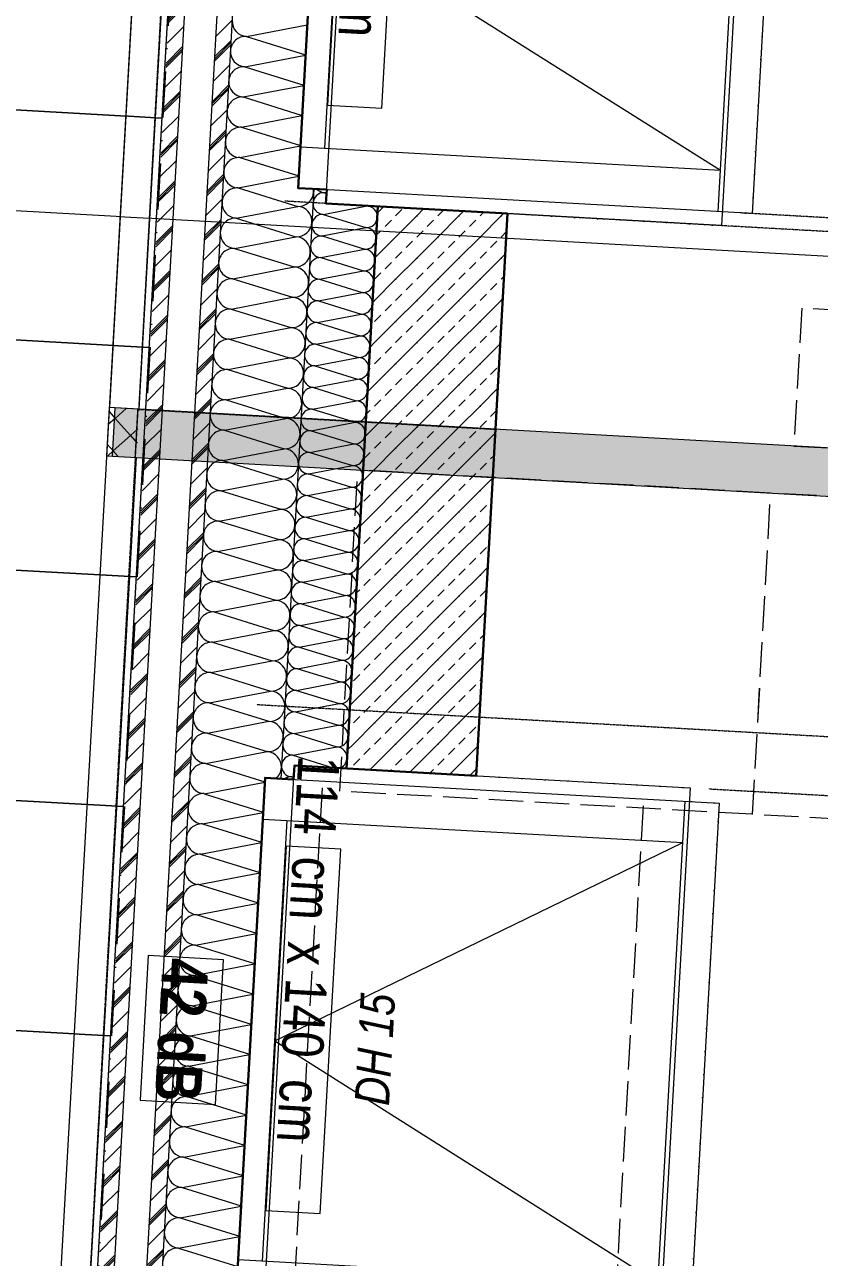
# Model space of a CAD drawing. Header units: metres. Extents: x -19025 to 34897, y -14024 to 26069.
# Drawn here: x -10620 to -8890, y 18165 to 20846 of the extents above; entities that cross this region are included whole.
import ezdxf
from ezdxf.enums import TextEntityAlignment as Align

# ---------------------------------------------------------------- set-up
doc = ezdxf.new("R2010")
doc.units = ezdxf.units.M
doc.header["$MEASUREMENT"] = 0
doc.set_wipeout_variables(frame=1)
for name, pattern in [('Punktlinie weit', [0.05, 0, -0.05]), ('Strichlinie eng', [0.1, 0.075, -0.025]), ('Strichlinie mittel', [0.15, 0.1, -0.05]), ('Wipeout_Contour', [1, 0, -1]), ('zz_Gebäudefluchtlinie', [0.2, 0.1, -0.05, 0, -0.05])]:
    doc.linetypes.add(name, pattern=pattern)
for name, color, linetype in [('11__100 Achsraster', 7, 'Continuous'), ('130 Wand Innen', 7, 'Continuous'), ('220 Bodenaufbau', 7, 'Continuous'), ('310 Dachkonstruktion massiv', 7, 'Continuous'), ('510 Moeblierung', 7, 'Continuous'), ('530 Küche', 7, 'Continuous'), ('930 Beschriftung Allgemein', 7, 'Continuous'), ('936 Beschriftung PP', 7, 'Continuous'), ('936 Beschriftung PP Schallschutz', 7, 'Continuous'), ('938 Beschriftung Statik', 7, 'Continuous')]:
    doc.layers.add(name, color=color, linetype=linetype)
doc.styles.add('ERSTELLTER_STIL_1', font='ARIALN.TTF')
doc.styles.add('ERSTELLTER_STIL_2', font='ARIALNB.TTF')
doc.styles.add('ERSTELLTER_STIL_4', font='arialbd.ttf')
doc.styles.add('ERSTELLTER_STIL_6', font='ARIALNI.TTF')
doc.linetypes.add('Grenze Bezirk', pattern='A,0,[2,22HAUS116_412 STG1 _ 2.DG_IndexB_2026-08-161.Shx,S=0.001587,R=0,X=0,Y=0],-0.25,0', length=0.25)
pattern_1 = [(221.79148, (0, 0), (-0.03332108, 0.03727875), [0.05, 0]), (311.79148, (0, 0), (0.03727875, 0.03332108), [0.05, 0])]
pattern_2 = [(225, (-0.0023, 0.0023), (-0.04596194, 0.04596194), []), (225, (0, 0), (-0.04596194, 0.04596194), []), (225, (0.0023, -0.0023), (-0.04596194, 0.04596194), []), (225, (-0.068943, -0.02298), (-0.02298097, 0.02298097), [])]

# ---------------------------------------------------------------- blocks, each defined once
blk = doc.blocks.new('Decke_1_1', base_point=(-12.5417, 13.2338))
at = {"layer": '220 Bodenaufbau', "color": 7, "linetype": 'Continuous', "lineweight": 13, "flags": 128}
blk.add_lwpolyline([(-2.3698, 16.6251), (-2.1874, 19.881), (-1.9359, 19.8669), (-1.6772, 24.4846), (-1.1455, 24.4548), (-0.9662, 27.6549), (-2.8954, 27.632), (-11.9163, 28.0447), (-12.2686, 21.76), (-12.482, 21.772), (-12.74, 17.1693)], dxfattribs=at)
blk = doc.blocks.new('Doppelbett 06 27[19]_1', base_point=(-9.2743, 24.1528))
at = {"layer": '510 Moeblierung', "color": 253, "linetype": 'Strichlinie eng', "lineweight": 9, "true_color": 0x9f9f9f}
for p, q in [((-10.0803, 26.3013), (-10.1978, 24.2046)), ((-8.2332, 26.1977), (-10.0803, 26.3013)), ((-10.052, 26.2696), (-10.1332, 24.8219)), ((-9.1584, 26.2195), (-10.052, 26.2696)), ((-8.2648, 26.1695), (-9.1584, 26.2195)), ((-8.3507, 24.101), (-8.2332, 26.1977)), ((-8.346, 24.7217), (-8.2648, 26.1695)), ((-10.1332, 24.8219), (-9.9635, 24.6321)), ((-10.1332, 24.8219), (-9.9534, 24.8118)), ((-9.9635, 24.6321), (-9.9534, 24.8118)), ((-8.5357, 24.5521), (-8.5257, 24.7318)), ((-8.346, 24.7217), (-8.5257, 24.7318)), ((-8.5357, 24.5521), (-8.346, 24.7217)), ((-9.9635, 24.6321), (-9.2496, 24.5921)), ((-9.2496, 24.5921), (-8.5357, 24.5521)), ((-10.6802, 24.5321), (-10.697, 24.2325)), ((-10.181, 24.5041), (-10.6802, 24.5321)), ((-10.1978, 24.2046), (-10.181, 24.5041)), ((-8.3339, 24.4005), (-8.3507, 24.101)), ((-7.8347, 24.3726), (-8.3339, 24.4005)), ((-7.8515, 24.073), (-7.8347, 24.3726)), ((-10.697, 24.2325), (-10.1978, 24.2046)), ((-10.1978, 24.2046), (-8.3507, 24.101)), ((-8.3507, 24.101), (-7.8515, 24.073))]:
    blk.add_line(p, q, dxfattribs=at)
at = {"layer": '510 Moeblierung', "color": 253, "linetype": 'Strichlinie eng', "lineweight": 9, "true_color": 0x9f9f9f, "flags": 128}
for points in [[(-9.9635, 24.6321), (-10.0012, 24.6743), (-10.111, 24.6805), (-10.1345, 24.2611), (-9.3308, 24.2161), (-9.3095, 24.5955)], [(-9.1897, 24.5887), (-9.211, 24.2093), (-8.4073, 24.1643), (-8.3837, 24.5836), (-8.4936, 24.5898), (-8.5357, 24.5521)]]:
    blk.add_lwpolyline(points, close=True, dxfattribs=at)
blk = doc.blocks.new('Einbau Geschirrspüler 02 27[22]_1', base_point=(-10.1879, 23.3978))
at = {"layer": '530 Küche', "color": 8, "linetype": 'Strichlinie eng', "lineweight": 5}
for p, q in [((-10.787, 23.4313), (-10.7478, 24.1302)), ((-10.1488, 24.0967), (-10.7478, 24.1302)), ((-10.1879, 23.3978), (-10.1488, 24.0967)), ((-10.1879, 23.3978), (-10.787, 23.4313))]:
    blk.add_line(p, q, dxfattribs=at)
blk = doc.blocks.new('Unterschrank Einzeltür 24[60]_1', base_point=(-11.0254, 23.4502))
at = {"layer": '530 Küche', "color": 8, "linetype": 'Strichlinie eng', "lineweight": 5}
for p, q in [((-11.7243, 23.4893), (-11.7858, 22.3911)), ((-11.0254, 23.4502), (-11.0869, 22.3519))]:
    blk.add_line(p, q, dxfattribs=at)
blk = doc.blocks.new('Einbau Geschirrspüler 02 27[72]_1', base_point=(-10.787, 23.4313))
at = {"layer": '530 Küche', "color": 8, "linetype": 'Strichlinie eng', "lineweight": 5}
for p, q in [((-11.6856, 23.4817), (-11.6464, 24.1806)), ((-10.7478, 24.1302), (-11.6464, 24.1806)), ((-10.787, 23.4313), (-10.7478, 24.1302)), ((-10.787, 23.4313), (-11.6856, 23.4817))]:
    blk.add_line(p, q, dxfattribs=at)
blk = doc.blocks.new('Wand_69_1', base_point=(-12.1751, 24.3154))
at = {"layer": '130 Wand Innen', "linetype": 'Continuous', "lineweight": 13, "true_color": 0xa7a7a7}
h = blk.add_hatch(dxfattribs=at)
h.set_pattern_fill('GIPSKARTONWAND_0001', color=253, style=0, pattern_type=2)
h.set_pattern_definition(pattern_1)
h.paths.add_polyline_path([(-12.1285, 24.2076), (-12.1226, 24.3125), (-12.1875, 24.3161), (-12.1934, 24.2113)])
h = blk.add_hatch(dxfattribs=at)
h.set_pattern_fill('GIPSKARTONWAND_0001', color=253, style=0, pattern_type=2)
h.set_pattern_definition(pattern_1)
h.paths.add_polyline_path([(-7.8515, 24.073), (-12.1751, 24.3154), (-12.1809, 24.2106), (-7.8574, 23.9682)])
at = {"layer": '130 Wand Innen', "color": 7, "linetype": 'Continuous', "lineweight": 13}
for p, q in [((-12.1875, 24.3161), (-12.1934, 24.2113)), ((-12.1226, 24.3125), (-12.1875, 24.3161)), ((-12.1934, 24.2113), (-12.1285, 24.2076))]:
    blk.add_line(p, q, dxfattribs=at)
at = {"layer": '130 Wand Innen', "color": 7, "linetype": 'Continuous', "lineweight": 13, "flags": 128}
for points in [[(-12.1751, 24.3154), (-12.1809, 24.2106)], [(-7.8515, 24.073), (-12.1751, 24.3154)], [(-12.1809, 24.2106), (-7.7525, 23.9623)]]:
    blk.add_lwpolyline(points, dxfattribs=at)
blk = doc.blocks.new('Wand_81_1', base_point=(-12.2772, 21.5603))
at = {"color": 254, "linetype": 'Wipeout_Contour', "lineweight": 0, "ltscale": 115.545349}
blk.add_wipeout([(-12.1226, 24.3125), (-11.9069, 28.1533), (-11.9718, 28.157), (-12.1875, 24.3161)], dxfattribs=at).dxf.layer = '130 Wand Innen'
at = {"color": 254, "linetype": 'Wipeout_Contour', "lineweight": 0, "ltscale": 103.857072}
blk.add_wipeout([(-12.1934, 24.2113), (-12.3421, 21.5639), (-12.2772, 21.5603), (-12.1285, 24.2076)], dxfattribs=at).dxf.layer = '130 Wand Innen'
at = {"layer": '130 Wand Innen', "color": 7, "linetype": 'Continuous', "lineweight": 13}
for p, q in [((-12.1226, 24.3125), (-12.1875, 24.3161)), ((-12.1934, 24.2113), (-12.1285, 24.2076))]:
    blk.add_line(p, q, dxfattribs=at)
at = {"layer": '130 Wand Innen', "color": 7, "linetype": 'Continuous', "lineweight": 13, "flags": 128}
for points in [[(-11.9718, 28.157), (-12.3421, 21.5639)], [(-12.1226, 24.3125), (-11.9069, 28.1533)], [(-12.2772, 21.5603), (-12.1285, 24.2076)]]:
    blk.add_lwpolyline(points, dxfattribs=at)
blk = doc.blocks.new('*X901')
at = {"layer": '310 Dachkonstruktion massiv', "color": 8, "linetype": 'Continuous', "lineweight": 5}
for p, q in [((-12.5245, 24.9716), (-12.0734, 24.946)), ((-12.0734, 24.946), (-12.5245, 24.9716)), ((-12.5528, 24.4724), (-12.1014, 24.4468)), ((-12.1014, 24.4468), (-12.5528, 24.4724)), ((-12.5811, 23.9732), (-12.1294, 23.9476)), ((-12.1294, 23.9476), (-12.5811, 23.9732)), ((-12.6094, 23.474), (-12.1574, 23.4484)), ((-12.1574, 23.4484), (-12.6094, 23.474)), ((-12.6377, 22.9748), (-12.1854, 22.9492)), ((-12.1854, 22.9492), (-12.6377, 22.9748))]:
    blk.add_line(p, q, dxfattribs=at)
blk = doc.blocks.new('*X902')
at = {"layer": '310 Dachkonstruktion massiv', "color": 7, "linetype": 'Continuous', "lineweight": 13}
for p, q in [((-11.8888, 25.1235), (-11.7565, 25.1488)), ((-11.8888, 25.1235), (-11.7602, 25.0836)), ((-11.8925, 25.0577), (-11.7602, 25.083)), ((-11.8925, 25.0577), (-11.7639, 25.0177)), ((-11.8962, 24.9918), (-11.7639, 25.0171)), ((-11.8962, 24.9918), (-11.7676, 24.9518)), ((-11.8998, 24.9259), (-11.7676, 24.9512)), ((-11.8998, 24.9259), (-11.7713, 24.886)), ((-11.9035, 24.86), (-11.7713, 24.8853)), ((-11.9035, 24.86), (-11.7749, 24.8201)), ((-11.9072, 24.7941), (-11.775, 24.8194)), ((-11.9072, 24.7941), (-11.7773, 24.7537)), ((-11.9109, 24.7282), (-11.7773, 24.7537)), ((-11.9109, 24.7282), (-11.781, 24.6879)), ((-11.9146, 24.6623), (-11.781, 24.6879)), ((-11.9146, 24.6623), (-11.7847, 24.622)), ((-11.9183, 24.5964), (-11.7847, 24.622)), ((-11.9183, 24.5964), (-11.7884, 24.5561)), ((-11.922, 24.5305), (-11.7884, 24.5561)), ((-11.922, 24.5305), (-11.7921, 24.4902)), ((-11.9257, 24.4646), (-11.7921, 24.4902)), ((-11.9257, 24.4646), (-11.7958, 24.4243)), ((-11.9294, 24.3987), (-11.7958, 24.4243)), ((-11.9294, 24.3987), (-11.7995, 24.3584)), ((-11.9331, 24.3328), (-11.7995, 24.3584)), ((-11.9331, 24.3328), (-11.8032, 24.2925)), ((-11.9368, 24.2669), (-11.8032, 24.2925)), ((-11.9368, 24.2669), (-11.8068, 24.2266)), ((-11.9405, 24.201), (-11.8068, 24.2266)), ((-11.9405, 24.201), (-11.8105, 24.1607)), ((-11.9442, 24.1352), (-11.8105, 24.1607)), ((-11.9442, 24.1352), (-11.8142, 24.0948)), ((-11.9479, 24.0693), (-11.8142, 24.0948)), ((-11.9479, 24.0693), (-11.8179, 24.0289)), ((-11.9516, 24.0034), (-11.8179, 24.0289)), ((-11.9516, 24.0034), (-11.8216, 23.963)), ((-11.9553, 23.9375), (-11.8216, 23.963)), ((-11.9553, 23.9375), (-11.8253, 23.8971)), ((-11.959, 23.8716), (-11.8253, 23.8971)), ((-11.959, 23.8716), (-11.829, 23.8312)), ((-11.9626, 23.8057), (-11.829, 23.8312)), ((-11.9626, 23.8057), (-11.8327, 23.7654)), ((-11.9663, 23.7398), (-11.8327, 23.7654)), ((-11.9663, 23.7398), (-11.8364, 23.6995)), ((-11.97, 23.6739), (-11.8364, 23.6995)), ((-11.97, 23.6739), (-11.8401, 23.6336)), ((-11.9737, 23.608), (-11.8401, 23.6336)), ((-11.9737, 23.608), (-11.8438, 23.5677)), ((-11.9774, 23.5421), (-11.8438, 23.5677)), ((-11.9774, 23.5421), (-11.8488, 23.5022)), ((-11.9811, 23.4762), (-11.8489, 23.5015)), ((-11.9811, 23.4762), (-11.8525, 23.4363)), ((-11.9848, 23.4103), (-11.8526, 23.4356)), ((-11.9848, 23.4103), (-11.8562, 23.3704)), ((-11.9885, 23.3444), (-11.8562, 23.3697)), ((-11.9885, 23.3444), (-11.8599, 23.3045)), ((-11.9922, 23.2785), (-11.8599, 23.3038)), ((-11.9922, 23.2785), (-11.8636, 23.2386)), ((-11.9959, 23.2126), (-11.8636, 23.2379)), ((-11.9959, 23.2126), (-11.8673, 23.1727)), ((-11.9996, 23.1468), (-11.8673, 23.172)), ((-11.9996, 23.1468), (-11.871, 23.1068)), ((-12.0033, 23.0809), (-11.871, 23.1062)), ((-12.0033, 23.0809), (-11.8747, 23.0409)), ((-12.007, 23.015), (-11.8747, 23.0403)), ((-12.007, 23.015), (-11.8784, 22.9751)), ((-12.0107, 22.9491), (-11.8784, 22.9744)), ((-12.0107, 22.9491), (-11.8821, 22.9092)), ((-12.0144, 22.8832), (-11.8821, 22.9085)), ((-12.0144, 22.8832), (-11.8858, 22.8433)), ((-12.0181, 22.8173), (-11.8858, 22.8426)), ((-12.0181, 22.8173), (-11.8895, 22.7774)), ((-12.0217, 22.7514), (-11.8895, 22.7767)), ((-12.0217, 22.7514), (-11.8931, 22.7115)), ((-12.0254, 22.6855), (-11.8932, 22.7108)), ((-12.0254, 22.6855), (-11.8968, 22.6456)), ((-12.0291, 22.6196), (-11.8969, 22.6449)), ((-12.0291, 22.6196), (-11.9005, 22.5797)), ((-12.0328, 22.5537), (-11.9006, 22.579)), ((-12.0328, 22.5537), (-11.9042, 22.5138)), ((-12.0365, 22.4878), (-11.9043, 22.5131)), ((-12.0365, 22.4878), (-11.9079, 22.4479))]:
    blk.add_line(p, q, dxfattribs=at)
for centre, start, end in [((-11.8869, 25.1565), 176.7915, 266.7915), ((-11.8906, 25.0906), 86.7915, 176.7915), ((-11.8906, 25.0906), 176.7915, 266.7915), ((-11.8943, 25.0247), 86.7915, 176.7915), ((-11.8943, 25.0247), 176.7915, 266.7915), ((-11.898, 24.9588), 86.7915, 176.7915), ((-11.898, 24.9588), 176.7915, 266.7915), ((-11.9017, 24.8929), 86.7915, 176.7915), ((-11.9017, 24.8929), 176.7915, 266.7915), ((-11.9054, 24.827), 86.7915, 176.7915), ((-11.9054, 24.827), 176.7915, 266.7915), ((-11.9091, 24.7611), 86.7915, 176.7915), ((-11.7755, 24.7867), 266.7915, 356.7915), ((-11.7755, 24.7867), 356.7915, 8.839), ((-11.9091, 24.7611), 176.7915, 266.7915), ((-11.7791, 24.7208), 356.7915, 86.7915), ((-11.9128, 24.6952), 86.7915, 176.7915), ((-11.7791, 24.7208), 266.7915, 356.7915), ((-11.9128, 24.6952), 176.7915, 266.7915), ((-11.7828, 24.6549), 356.7915, 86.7915), ((-11.9165, 24.6294), 86.7915, 176.7915), ((-11.7828, 24.6549), 266.7915, 356.7915), ((-11.9165, 24.6294), 176.7915, 266.7915), ((-11.7865, 24.589), 356.7915, 86.7915), ((-11.9202, 24.5635), 86.7915, 176.7915), ((-11.9202, 24.5635), 176.7915, 266.7915), ((-11.7865, 24.589), 266.7915, 356.7915), ((-11.7902, 24.5231), 356.7915, 86.7915), ((-11.9239, 24.4976), 86.7915, 176.7915), ((-11.7902, 24.5231), 266.7915, 356.7915), ((-11.9239, 24.4976), 176.7915, 266.7915), ((-11.7939, 24.4572), 356.7915, 86.7915), ((-11.9276, 24.4317), 86.7915, 176.7915), ((-11.9276, 24.4317), 176.7915, 266.7915), ((-11.7939, 24.4572), 266.7915, 356.7915), ((-11.7976, 24.3913), 356.7915, 86.7915), ((-11.9312, 24.3658), 86.7915, 176.7915), ((-11.7976, 24.3913), 266.7915, 356.7915), ((-11.9312, 24.3658), 176.7915, 266.7915), ((-11.8013, 24.3254), 356.7915, 86.7915), ((-11.9349, 24.2999), 86.7915, 176.7915), ((-11.8013, 24.3254), 266.7915, 356.7915), ((-11.9349, 24.2999), 176.7915, 266.7915), ((-11.805, 24.2596), 356.7915, 86.7915), ((-11.9386, 24.234), 86.7915, 176.7915), ((-11.805, 24.2596), 266.7915, 356.7915), ((-11.9386, 24.234), 176.7915, 266.7915), ((-11.8087, 24.1937), 356.7915, 86.7915), ((-11.9423, 24.1681), 86.7915, 176.7915), ((-11.8087, 24.1937), 266.7915, 356.7915), ((-11.9423, 24.1681), 176.7915, 266.7915), ((-11.946, 24.1022), 86.7915, 176.7915), ((-11.8124, 24.1278), 356.7915, 86.7915), ((-11.8124, 24.1278), 266.7915, 356.7915), ((-11.946, 24.1022), 176.7915, 266.7915), ((-11.8161, 24.0619), 356.7915, 86.7915), ((-11.9497, 24.0363), 86.7915, 176.7915), ((-11.8161, 24.0619), 266.7915, 356.7915), ((-11.9497, 24.0363), 176.7915, 266.7915), ((-11.8198, 23.996), 356.7915, 86.7915), ((-11.9534, 23.9704), 86.7915, 176.7915), ((-11.8198, 23.996), 266.7915, 356.7915), ((-11.9534, 23.9704), 176.7915, 266.7915), ((-11.8235, 23.9301), 356.7915, 86.7915), ((-11.9571, 23.9045), 86.7915, 176.7915), ((-11.8235, 23.9301), 266.7915, 356.7915), ((-11.9571, 23.9045), 176.7915, 266.7915), ((-11.8272, 23.8642), 356.7915, 86.7915), ((-11.9608, 23.8386), 86.7915, 176.7915), ((-11.9608, 23.8386), 176.7915, 266.7915), ((-11.8272, 23.8642), 266.7915, 356.7915), ((-11.8309, 23.7983), 356.7915, 86.7915), ((-11.9645, 23.7727), 86.7915, 176.7915), ((-11.8309, 23.7983), 266.7915, 356.7915), ((-11.9645, 23.7727), 176.7915, 266.7915), ((-11.8346, 23.7324), 356.7915, 86.7915), ((-11.9682, 23.7068), 86.7915, 176.7915), ((-11.9682, 23.7068), 176.7915, 266.7915), ((-11.8346, 23.7324), 266.7915, 356.7915), ((-11.8382, 23.6665), 356.7915, 86.7915), ((-11.9719, 23.641), 86.7915, 176.7915), ((-11.8382, 23.6665), 266.7915, 356.7915), ((-11.9719, 23.641), 176.7915, 266.7915), ((-11.8419, 23.6006), 356.7915, 86.7915), ((-11.9756, 23.5751), 86.7915, 176.7915), ((-11.8419, 23.6006), 266.7915, 356.7915), ((-11.9756, 23.5751), 176.7915, 266.7915), ((-11.8456, 23.5347), 356.7915, 86.7915), ((-11.9793, 23.5092), 86.7915, 176.7915), ((-11.8456, 23.5347), 310.1903, 356.7915), ((-11.9793, 23.5092), 176.7915, 266.7915), ((-11.983, 23.4433), 86.7915, 176.7915), ((-11.983, 23.4433), 176.7915, 266.7915), ((-11.9867, 23.3774), 86.7915, 176.7915), ((-11.9867, 23.3774), 176.7915, 266.7915), ((-11.9903, 23.3115), 86.7915, 176.7915), ((-11.9903, 23.3115), 176.7915, 266.7915), ((-11.994, 23.2456), 86.7915, 176.7915), ((-11.994, 23.2456), 176.7915, 266.7915), ((-11.9977, 23.1797), 86.7915, 176.7915), ((-11.9977, 23.1797), 176.7915, 266.7915), ((-12.0014, 23.1138), 86.7915, 176.7915), ((-12.0014, 23.1138), 176.7915, 266.7915), ((-12.0051, 23.0479), 86.7915, 176.7915), ((-12.0051, 23.0479), 176.7915, 266.7915), ((-12.0088, 22.982), 86.7915, 176.7915), ((-12.0088, 22.982), 176.7915, 266.7915), ((-12.0125, 22.9161), 86.7915, 176.7915), ((-12.0125, 22.9161), 176.7915, 266.7915), ((-12.0162, 22.8502), 86.7915, 176.7915), ((-12.0162, 22.8502), 176.7915, 266.7915), ((-12.0199, 22.7843), 86.7915, 176.7915), ((-12.0199, 22.7843), 176.7915, 266.7915), ((-12.0236, 22.7184), 86.7915, 176.7915), ((-12.0236, 22.7184), 176.7915, 266.7915), ((-12.0273, 22.6526), 86.7915, 176.7915), ((-12.0273, 22.6526), 176.7915, 266.7915), ((-12.031, 22.5867), 86.7915, 176.7915), ((-12.031, 22.5867), 176.7915, 266.7915), ((-12.0347, 22.5208), 86.7915, 176.7915), ((-12.0347, 22.5208), 176.7915, 266.7915), ((-12.0384, 22.4549), 86.7915, 176.7915)]:
    blk.add_arc(centre, 0.033, start, end, dxfattribs=at)
blk = doc.blocks.new('*X904')
at = {"layer": '310 Dachkonstruktion massiv', "color": 7, "linetype": 'Continuous', "lineweight": 13}
for p, q in [((-11.719, 24.7835), (-11.7146, 24.7844)), ((-11.719, 24.7835), (-11.7147, 24.7822)), ((-11.7216, 24.7365), (-11.6262, 24.7547)), ((-11.628, 24.7553), (-11.6262, 24.7547)), ((-11.7216, 24.7365), (-11.6288, 24.7077)), ((-11.7242, 24.6894), (-11.6288, 24.7077)), ((-11.7242, 24.6894), (-11.6314, 24.6606)), ((-11.7269, 24.6423), (-11.6314, 24.6606)), ((-11.7269, 24.6423), (-11.6341, 24.6135)), ((-11.7295, 24.5953), (-11.6341, 24.6135)), ((-11.7295, 24.5953), (-11.6367, 24.5665)), ((-11.7322, 24.5482), (-11.6367, 24.5665)), ((-11.7322, 24.5482), (-11.6393, 24.5194)), ((-11.7348, 24.5011), (-11.6393, 24.5194)), ((-11.7348, 24.5011), (-11.642, 24.4723)), ((-11.7374, 24.4541), (-11.642, 24.4723)), ((-11.7374, 24.4541), (-11.6446, 24.4253)), ((-11.7401, 24.407), (-11.6446, 24.4253)), ((-11.7401, 24.407), (-11.6473, 24.3782)), ((-11.7427, 24.3599), (-11.6473, 24.3782)), ((-11.7427, 24.3599), (-11.6499, 24.3311)), ((-11.7454, 24.3129), (-11.6499, 24.3311)), ((-11.7454, 24.3129), (-11.6525, 24.2841)), ((-11.748, 24.2658), (-11.6525, 24.2841)), ((-11.748, 24.2658), (-11.6552, 24.237)), ((-11.7506, 24.2187), (-11.6552, 24.237)), ((-11.7506, 24.2187), (-11.6578, 24.1899)), ((-11.7533, 24.1717), (-11.6578, 24.1899)), ((-11.7533, 24.1717), (-11.6605, 24.1429)), ((-11.7559, 24.1246), (-11.6605, 24.1429)), ((-11.7559, 24.1246), (-11.6631, 24.0958)), ((-11.7585, 24.0775), (-11.6631, 24.0958)), ((-11.7585, 24.0775), (-11.6657, 24.0487)), ((-11.7612, 24.0305), (-11.6657, 24.0487)), ((-11.7612, 24.0305), (-11.6684, 24.0017)), ((-11.7638, 23.9834), (-11.6684, 24.0017)), ((-11.7638, 23.9834), (-11.671, 23.9546)), ((-11.7665, 23.9363), (-11.671, 23.9546)), ((-11.7665, 23.9363), (-11.6736, 23.9075)), ((-11.7691, 23.8893), (-11.6736, 23.9075)), ((-11.7691, 23.8893), (-11.6763, 23.8605)), ((-11.7717, 23.8422), (-11.6763, 23.8605)), ((-11.7717, 23.8422), (-11.6789, 23.8134)), ((-11.7744, 23.7951), (-11.6789, 23.8134)), ((-11.7744, 23.7951), (-11.6816, 23.7663)), ((-11.777, 23.7481), (-11.6816, 23.7663)), ((-11.777, 23.7481), (-11.6842, 23.7193)), ((-11.7797, 23.701), (-11.6842, 23.7193)), ((-11.7797, 23.701), (-11.6868, 23.6722)), ((-11.7823, 23.6539), (-11.6868, 23.6722)), ((-11.7823, 23.6539), (-11.6895, 23.6251)), ((-11.7849, 23.6069), (-11.6895, 23.6251)), ((-11.7849, 23.6069), (-11.6921, 23.5781)), ((-11.7876, 23.5598), (-11.6921, 23.5781)), ((-11.7876, 23.5598), (-11.6999, 23.5326)), ((-11.7902, 23.5127), (-11.7858, 23.5136)), ((-11.7902, 23.5127), (-11.7859, 23.5114))]:
    blk.add_line(p, q, dxfattribs=at)
for centre, start, end in [((-11.7203, 24.76), 86.7915, 176.7915), ((-11.7177, 24.8071), 221.8467, 266.7915), ((-11.7203, 24.76), 176.7915, 266.7915), ((-11.6248, 24.7783), 266.7915, 278.0769), ((-11.6275, 24.7312), 356.7915, 86.7915), ((-11.5791, 24.7521), 175.6838, 176.7915), ((-11.7229, 24.7129), 86.7915, 176.7915), ((-11.6275, 24.7312), 266.7915, 356.7915), ((-11.7229, 24.7129), 176.7915, 266.7915), ((-11.6301, 24.6841), 356.7915, 86.7915), ((-11.7256, 24.6659), 86.7915, 176.7915), ((-11.6301, 24.6841), 266.7915, 356.7915), ((-11.7256, 24.6659), 176.7915, 266.7915), ((-11.6328, 24.6371), 356.7915, 86.7915), ((-11.7282, 24.6188), 176.7915, 266.7915), ((-11.7282, 24.6188), 86.7915, 176.7915), ((-11.6328, 24.6371), 266.7915, 356.7915), ((-11.7308, 24.5717), 86.7915, 176.7915), ((-11.6354, 24.59), 356.7915, 86.7915), ((-11.7308, 24.5717), 176.7915, 266.7915), ((-11.6354, 24.59), 266.7915, 356.7915), ((-11.638, 24.5429), 356.7915, 86.7915), ((-11.7335, 24.5247), 86.7915, 176.7915), ((-11.638, 24.5429), 266.7915, 356.7915), ((-11.7335, 24.5247), 176.7915, 266.7915), ((-11.6407, 24.4959), 356.7915, 86.7915), ((-11.7361, 24.4776), 86.7915, 176.7915), ((-11.6407, 24.4959), 266.7915, 356.7915), ((-11.7361, 24.4776), 176.7915, 266.7915), ((-11.6433, 24.4488), 356.7915, 86.7915), ((-11.7388, 24.4305), 86.7915, 176.7915), ((-11.7388, 24.4305), 176.7915, 266.7915), ((-11.6433, 24.4488), 266.7915, 356.7915), ((-11.7414, 24.3835), 86.7915, 176.7915), ((-11.6459, 24.4017), 356.7915, 86.7915), ((-11.7414, 24.3835), 176.7915, 266.7915), ((-11.6459, 24.4017), 266.7915, 356.7915), ((-11.6486, 24.3547), 356.7915, 86.7915), ((-11.744, 24.3364), 86.7915, 176.7915), ((-11.6486, 24.3547), 266.7915, 356.7915), ((-11.744, 24.3364), 176.7915, 266.7915), ((-11.6512, 24.3076), 356.7915, 86.7915), ((-11.7467, 24.2893), 86.7915, 176.7915), ((-11.6512, 24.3076), 266.7915, 356.7915), ((-11.7467, 24.2893), 176.7915, 266.7915), ((-11.6539, 24.2605), 356.7915, 86.7915), ((-11.7493, 24.2423), 176.7915, 266.7915), ((-11.7493, 24.2423), 86.7915, 176.7915), ((-11.6539, 24.2605), 266.7915, 356.7915), ((-11.752, 24.1952), 86.7915, 176.7915), ((-11.6565, 24.2135), 356.7915, 86.7915), ((-11.752, 24.1952), 176.7915, 266.7915), ((-11.6565, 24.2135), 266.7915, 356.7915), ((-11.6591, 24.1664), 356.7915, 86.7915), ((-11.7546, 24.1481), 86.7915, 176.7915), ((-11.6591, 24.1664), 266.7915, 356.7915), ((-11.7546, 24.1481), 176.7915, 266.7915), ((-11.6618, 24.1193), 356.7915, 86.7915), ((-11.7572, 24.1011), 86.7915, 176.7915), ((-11.6618, 24.1193), 266.7915, 356.7915), ((-11.7572, 24.1011), 176.7915, 266.7915), ((-11.6644, 24.0723), 356.7915, 86.7915), ((-11.7599, 24.054), 86.7915, 176.7915), ((-11.7599, 24.054), 176.7915, 266.7915), ((-11.6644, 24.0723), 266.7915, 356.7915), ((-11.7625, 24.0069), 86.7915, 176.7915), ((-11.6671, 24.0252), 356.7915, 86.7915), ((-11.7625, 24.0069), 176.7915, 266.7915), ((-11.6671, 24.0252), 266.7915, 356.7915), ((-11.6697, 23.9781), 356.7915, 86.7915), ((-11.7651, 23.9599), 86.7915, 176.7915), ((-11.6697, 23.9781), 266.7915, 356.7915), ((-11.7651, 23.9599), 176.7915, 266.7915), ((-11.6723, 23.9311), 356.7915, 86.7915), ((-11.7678, 23.9128), 86.7915, 176.7915), ((-11.6723, 23.9311), 266.7915, 356.7915), ((-11.7678, 23.9128), 176.7915, 266.7915), ((-11.675, 23.884), 356.7915, 86.7915), ((-11.7704, 23.8657), 86.7915, 176.7915), ((-11.7704, 23.8657), 176.7915, 266.7915), ((-11.675, 23.884), 266.7915, 356.7915), ((-11.7731, 23.8187), 86.7915, 176.7915), ((-11.6776, 23.8369), 356.7915, 86.7915), ((-11.7731, 23.8187), 176.7915, 266.7915), ((-11.6776, 23.8369), 266.7915, 356.7915), ((-11.6802, 23.7899), 356.7915, 86.7915), ((-11.7757, 23.7716), 86.7915, 176.7915), ((-11.6802, 23.7899), 266.7915, 356.7915), ((-11.7757, 23.7716), 176.7915, 266.7915), ((-11.6829, 23.7428), 356.7915, 86.7915), ((-11.7783, 23.7245), 86.7915, 176.7915), ((-11.6829, 23.7428), 266.7915, 356.7915), ((-11.7783, 23.7245), 176.7915, 266.7915), ((-11.6855, 23.6957), 356.7915, 86.7915), ((-11.781, 23.6775), 86.7915, 176.7915), ((-11.781, 23.6775), 176.7915, 266.7915), ((-11.6855, 23.6957), 266.7915, 356.7915), ((-11.7836, 23.6304), 86.7915, 176.7915), ((-11.6882, 23.6487), 356.7915, 86.7915), ((-11.7836, 23.6304), 176.7915, 266.7915), ((-11.6882, 23.6487), 266.7915, 356.7915), ((-11.6908, 23.6016), 356.7915, 86.7915), ((-11.7863, 23.5833), 86.7915, 176.7915), ((-11.6908, 23.6016), 266.7915, 356.7915), ((-11.7863, 23.5833), 176.7915, 266.7915), ((-11.6934, 23.5545), 356.7915, 86.7915), ((-11.7889, 23.5363), 86.7915, 176.7915), ((-11.6934, 23.5545), 285.9817, 356.7915), ((-11.7889, 23.5363), 176.7915, 266.7915), ((-11.7915, 23.4892), 86.7915, 125.2762)]:
    blk.add_arc(centre, 0.0236, start, end, dxfattribs=at)
blk = doc.blocks.new('Einfache Dachfensteröffnung_33')
at = {"layer": '310 Dachkonstruktion massiv', "linetype": 'Continuous', "lineweight": 0}
for p, q in [((1.23, 0.8627), (-1.23, 0.8627)), ((-1.23, 0.8627), (-1.23, 0)), ((1.23, 0), (1.23, 0.8627)), ((-1.23, 0), (1.23, 0))]:
    blk.add_line(p, q, dxfattribs=at)
blk = doc.blocks.new('Einfache Dachfensteröffnung_34')
at = {"layer": '310 Dachkonstruktion massiv', "linetype": 'Continuous', "lineweight": 0}
for p, q in [((0.6, 0.8627), (-0.6, 0.8627)), ((-0.6, 0.8627), (-0.6, 0)), ((0.6, 0), (0.6, 0.8627)), ((-0.6, 0), (0.6, 0))]:
    blk.add_line(p, q, dxfattribs=at)
blk = doc.blocks.new('VELUX GPU_8')
at = {"layer": '310 Dachkonstruktion massiv', "color": 7, "linetype": 'Continuous', "lineweight": 13}
for p, q in [((-0.57, 0.9157), (0.57, 0.9157)), ((-0.48, 0), (-0.48, 0.9157)), ((0, 0.053), (-0.48, 0.9157)), ((0, 0.053), (0.48, 0.9157)), ((0.48, 0), (0.48, 0.9157)), ((-0.48, 0.053), (0.48, 0.053))]:
    blk.add_line(p, q, dxfattribs=at)
at = {"layer": '310 Dachkonstruktion massiv', "color": 7, "linetype": 'Continuous', "lineweight": 13, "flags": 128}
blk.add_lwpolyline([(-0.57, 0), (0.57, 0), (0.57, 0.9899), (-0.57, 0.9899)], close=True, dxfattribs=at)
blk = doc.blocks.new('VELUX GPU_9')
at = {"layer": '310 Dachkonstruktion massiv', "color": 7, "linetype": 'Continuous', "lineweight": 13}
for p, q in [((-0.57, 0.9157), (0.57, 0.9157)), ((-0.48, 0), (-0.48, 0.9157)), ((0, 0.053), (-0.48, 0.9157)), ((0, 0.053), (0.48, 0.9157)), ((0.48, 0), (0.48, 0.9157)), ((-0.48, 0.053), (0.48, 0.053))]:
    blk.add_line(p, q, dxfattribs=at)
at = {"layer": '310 Dachkonstruktion massiv', "color": 7, "linetype": 'Continuous', "lineweight": 13, "flags": 128}
blk.add_lwpolyline([(-0.57, 0), (0.57, 0), (0.57, 0.9899), (-0.57, 0.9899)], close=True, dxfattribs=at)
blk = doc.blocks.new('Dachfläche_56_1', base_point=(-12.8522, 28.0874))
at = {"layer": '310 Dachkonstruktion massiv', "linetype": 'Continuous', "lineweight": 5}
h = blk.add_hatch(dxfattribs=at)
h.set_pattern_fill('METALLE_SM_0001', color=5, style=0, pattern_type=2)
h.set_pattern_definition([(45, (0, 0), (-0.04596194, 0.04596194), [0.065, 0]), (45, (-0.02298, 0), (-0.04596194, 0.04596194), [0.065, 0]), (45, (-0.04596, 0), (-0.04596194, 0.04596194), [0.065, 0])])
h.paths.add_polyline_path([(-12.2431, 21.9189), (-12.2403, 21.9187), (-11.8969, 28.0437), (-11.8998, 28.0439)])
at = {"layer": '310 Dachkonstruktion massiv', "linetype": 'Continuous', "lineweight": 13, "true_color": 0xd2b48c}
h = blk.add_hatch(dxfattribs=at)
h.set_pattern_fill('VOLLHOLZ_SN21_0001', color=43, style=0, pattern_type=2)
h.set_pattern_definition(pattern_2)
h.paths.add_polyline_path([(-12.2403, 21.9187), (-12.2064, 21.9168), (-11.863, 28.0422), (-11.8969, 28.0437)])
h = blk.add_hatch(dxfattribs=at)
h.set_pattern_fill('VOLLHOLZ_SN21_0001', color=43, style=0, pattern_type=2)
h.set_pattern_definition(pattern_2)
h.paths.add_polyline_path([(-12.1358, 21.9129), (-12.1019, 21.911), (-11.7585, 28.0374), (-11.7924, 28.039)])
at = {"layer": '310 Dachkonstruktion massiv', "linetype": 'Continuous', "lineweight": 0, "true_color": 0x000000}
h = blk.add_hatch(dxfattribs=at)
h.set_pattern_fill('BETON__BEWEHRT_SN46_0001', color=18, style=0, pattern_type=2)
h.set_pattern_definition([(45, (0, 0), (-0.04596194, 0.04596194), [0.0195, -0.013]), (45, (-0.02298, 0.02298), (-0.04596194, 0.04596194), [0.065, 0])])
h.paths.add_polyline_path([(-11.6711, 23.531), (-11.3888, 23.5151), (-11.3202, 24.738), (-11.6026, 24.7539)])
at = {"layer": '310 Dachkonstruktion massiv', "color": 7, "linetype": 'Continuous', "lineweight": 18, "flags": 128}
blk.add_lwpolyline([(-11.8998, 28.0439), (-12.2431, 21.9189)], dxfattribs=at)
at = {"layer": '310 Dachkonstruktion massiv', "color": 7, "linetype": 'zz_Gebäudefluchtlinie', "lineweight": 13, "flags": 128}
blk.add_lwpolyline([(-11.8969, 28.0437), (-12.2403, 21.9187)], dxfattribs=at)
at = {"layer": '310 Dachkonstruktion massiv', "color": 7, "linetype": 'Continuous', "lineweight": 13, "flags": 128}
for points in [[(-11.863, 28.0422), (-12.2064, 21.9168)], [(-11.7924, 28.039), (-12.1358, 21.9129)], [(-11.7585, 28.0374), (-12.1019, 21.911)], [(-11.7421, 24.7917), (-11.814, 23.5089)]]:
    blk.add_lwpolyline(points, dxfattribs=at)
at = {"layer": '310 Dachkonstruktion massiv', "color": 7, "linetype": 'Continuous', "lineweight": 30, "flags": 128}
for points in [[(-11.3202, 24.738), (-11.7159, 24.7602), (-11.7142, 24.7902), (-11.7764, 24.7936), (-11.7126, 25.9319), (-11.6504, 25.9284), (-11.6437, 26.0482), (-11.7059, 26.0517), (-11.6421, 27.1899), (-11.5799, 27.1864), (-11.5782, 27.2164), (-11.1825, 27.1942)], [(-11.6026, 24.7539), (-11.6711, 23.531)], [(-11.3888, 23.5151), (-11.3202, 24.738)], [(-11.4559, 22.317), (-11.8516, 22.3392), (-11.85, 22.3692), (-11.9121, 22.3727), (-11.8483, 23.5109), (-11.7862, 23.5074), (-11.7845, 23.5373), (-11.3888, 23.5151)]]:
    blk.add_lwpolyline(points, dxfattribs=at)
at = {"layer": '310 Dachkonstruktion massiv', "color": 255, "linetype": 'Punktlinie weit', "lineweight": 13, "flags": 128}
for points in [[(-11.1825, 27.1942), (-10.7169, 27.1681), (-10.7186, 27.1381), (-10.6537, 27.1345), (-10.7175, 25.9963), (-10.7824, 25.9999), (-10.7891, 25.8801), (-10.7242, 25.8765), (-10.788, 24.7382), (-10.8529, 24.7419), (-10.8546, 24.7119), (-11.3202, 24.738)], [(-11.3888, 23.5151), (-10.9232, 23.489), (-10.9248, 23.4591), (-10.8599, 23.4555), (-10.9237, 22.3172), (-10.9886, 22.3209), (-10.9903, 22.2909), (-11.4559, 22.317)]]:
    blk.add_lwpolyline(points, dxfattribs=at)
at = {"layer": '310 Dachkonstruktion massiv', "color": 7, "linetype": 'Continuous', "lineweight": 13}
for name in ['*X902', '*X901', '*X904']:
    blk.add_blockref(name, (0, 0), dxfattribs=at)
at = {"layer": '310 Dachkonstruktion massiv', "linetype": 'Continuous', "lineweight": 0, "xscale": -0.9999999999999998, "rotation": 266.7914836001973}
for name, p in [('Einfache Dachfensteröffnung_33', (-11.6471, 25.9883)), ('VELUX GPU_8', (-11.7445, 25.3628)), ('Einfache Dachfensteröffnung_34', (-11.8181, 22.9383)), ('VELUX GPU_9', (-11.8802, 22.9418))]:
    blk.add_blockref(name, p, dxfattribs=at)
blk = doc.blocks.new('Standard-Rastermarker_22')
at = {"layer": '11__100 Achsraster', "color": 8, "linetype": 'Grenze Bezirk', "lineweight": 5}
blk.add_line((1, 0), (23.3953, 0), dxfattribs=at)
at = {"layer": '11__100 Achsraster', "color": 8, "lineweight": 5, "style": 'ERSTELLTER_STIL_4'}
blk.add_attdef('AC_MarkerText_1', text='', height=0.2, rotation=273.2085, dxfattribs=at).set_placement((-0.1045, -0.0376), align=Align.TOP_CENTER)
blk = doc.blocks.new('Etikett_87_1', base_point=(-11.5497, 25.76))
at = {"layer": '936 Beschriftung PP', "color": 7, "linetype": 'Continuous', "lineweight": 13, "flags": 128}
blk.add_lwpolyline([(-11.7126, 24.9744), (-11.5942, 24.9677), (-11.5497, 25.76), (-11.6681, 25.7666)], close=True, dxfattribs=at)
at = {"layer": '936 Beschriftung PP', "color": 7, "lineweight": 13, "insert": (-11.6074, 24.9685), "char_height": 0.09, "attachment_point": 3, "rotation": 266.785, "style": 'ERSTELLTER_STIL_1'}
blk.add_mtext('\\A1;{\\pqr;\\pt0,1;\\fArial Narrow|b0|i0|c0|p0;\\W1.000000;114\\fArial Narrow|b0|i0|c0|p0;\\W1.000000;\\A1{\\H.66x;\\S^  ;}\\fArial Narrow|b0|i0|c0|p0;\\W1.000000; cm\\fArial Narrow|b0|i0|c0|p0;\\W1.000000;\\A1{\\H.66x;\\S^  ;}\\fArial Narrow|b0|i0|c0|p0;\\W1.000000; x \\fArial Narrow|b0|i0|c0|p0;\\W1.000000;\\fArial Narrow|b0|i0|c0|p0;\\W1.000000;\\fArial Narrow|b0|i0|c0|p0;\\W1.000000;\\fArial Narrow|b0|i0|c0|p0;\\W1.000000;\\fArial Narrow|b0|i0|c0|p0;\\W1.000000;140\\fArial Narrow|b0|i0|c0|p0;\\W1.000000;\\A1{\\H.66x;\\S^  ;}\\fArial Narrow|b0|i0|c0|p0;\\W1.000000; cm\\fArial Narrow|b0|i0|c0|p0;\\W1.000000;\\A1{\\H.66x;\\S^  ;}\\fArial Narrow|b0|i0|c0|p0;\\W1.000000;\\fArial Narrow|b0|i0|c0|p0;\\W1.000000;\\fArial Narrow|b0|i0|c0|p0;\\W1.000000;\\fArial Narrow|b0|i0|c0|p0;\\W1.000000;\\fArial Narrow|b0|i0|c0|p0;\\W1.000000;\\fArial Narrow|b0|i0|c0|p0;\\W1.000000;\\fArial Narrow|b0|i0|c0|p0;\\W1.000000;\\A1{\\H.66x;\\S^  ;}\\fArial Narrow|b0|i0|c0|p0;\\W1.000000;\\fArial Narrow|b0|i0|c0|p0;\\W1.000000;\\A1{\\H.66x;\\S^  ;}\\fArial Narrow|b0|i0|c0|p0;\\W1.000000;\\fArial Narrow|b0|i0|c0|p0;\\W1.000000;\\fArial Narrow|b0|i0|c0|p0;\\W1.000000;\\fArial Narrow|b0|i0|c0|p0;\\W1.000000;\\fArial Narrow|b0|i0|c0|p0;\\W1.000000;\\fArial Narrow|b0|i0|c0|p0;\\W1.000000;\\fArial Narrow|b0|i0|c0|p0;\\W1.000000;\\A1{\\H.66x;\\S^  ;}\\fArial Narrow|b0|i0|c0|p0;\\W1.000000;\\fArial Narrow|b0|i0|c0|p0;\\W1.000000;\\A1{\\H.66x;\\S^  ;}\\fArial Narrow|b0|i0|c0|p0;\\W1.000000;\\fArial Narrow|b0|i0|c0|p0;\\W1.000000;\\fArial Narrow|b0|i0|c0|p0;\\W1.000000;\\fArial Narrow|b0|i0|c0|p0;\\W1.000000;\\fArial Narrow|b0|i0|c0|p0;\\W1.000000;\\fArial Narrow|b0|i0|c0|p0;\\W1.000000;\\fArial Narrow|b0|i0|c0|p0;\\W1.000000;\\A1{\\H.66x;\\S^  ;}\\fArial Narrow|b0|i0|c0|p0;\\W1.000000;\\fArial Narrow|b0|i0|c0|p0;\\W1.000000;\\A1{\\H.66x;\\S^  ;}\\fArial Narrow|b0|i0|c0|p0;\\W1.000000;\\fArial Narrow|b0|i0|c0|p0;\\W1.000000;\\fArial Narrow|b0|i0|c0|p0;\\W1.000000;\\fArial Narrow|b0|i0|c0|p0;\\W1.000000;\\fArial Narrow|b0|i0|c0|p0;\\W1.000000;\\fArial Narrow|b0|i0|c0|p0;\\W1.000000;\\fArial Narrow|b0|i0|c0|p0;\\W1.000000;\\A1{\\H.66x;\\S^  ;}\\fArial Narrow|b0|i0|c0|p0;\\W1.000000;}', dxfattribs=at)
at = {"layer": '936 Beschriftung PP', "color": 7, "lineweight": 13, "style": 'ERSTELLTER_STIL_1'}
blk.add_attdef('DUMMY_92', text='', height=0.09, rotation=266.785, dxfattribs=at).set_placement((-11.5497, 25.76), align=Align.TOP_LEFT)
blk = doc.blocks.new('Etikett_88_1', base_point=(-11.6836, 23.3552))
at = {"layer": '936 Beschriftung PP', "color": 7, "linetype": 'Continuous', "lineweight": 13, "flags": 128}
blk.add_lwpolyline([(-11.8465, 22.5696), (-11.7281, 22.563), (-11.6836, 23.3552), (-11.802, 23.3619)], close=True, dxfattribs=at)
at = {"layer": '936 Beschriftung PP', "color": 7, "lineweight": 13, "insert": (-11.7413, 22.5637), "char_height": 0.09, "attachment_point": 3, "rotation": 266.785, "style": 'ERSTELLTER_STIL_1'}
blk.add_mtext('\\A1;{\\pqr;\\pt0,1;\\fArial Narrow|b0|i0|c0|p0;\\W1.000000;114\\fArial Narrow|b0|i0|c0|p0;\\W1.000000;\\A1{\\H.66x;\\S^  ;}\\fArial Narrow|b0|i0|c0|p0;\\W1.000000; cm\\fArial Narrow|b0|i0|c0|p0;\\W1.000000;\\A1{\\H.66x;\\S^  ;}\\fArial Narrow|b0|i0|c0|p0;\\W1.000000; x \\fArial Narrow|b0|i0|c0|p0;\\W1.000000;\\fArial Narrow|b0|i0|c0|p0;\\W1.000000;\\fArial Narrow|b0|i0|c0|p0;\\W1.000000;\\fArial Narrow|b0|i0|c0|p0;\\W1.000000;\\fArial Narrow|b0|i0|c0|p0;\\W1.000000;140\\fArial Narrow|b0|i0|c0|p0;\\W1.000000;\\A1{\\H.66x;\\S^  ;}\\fArial Narrow|b0|i0|c0|p0;\\W1.000000; cm\\fArial Narrow|b0|i0|c0|p0;\\W1.000000;\\A1{\\H.66x;\\S^  ;}\\fArial Narrow|b0|i0|c0|p0;\\W1.000000;\\fArial Narrow|b0|i0|c0|p0;\\W1.000000;\\fArial Narrow|b0|i0|c0|p0;\\W1.000000;\\fArial Narrow|b0|i0|c0|p0;\\W1.000000;\\fArial Narrow|b0|i0|c0|p0;\\W1.000000;\\fArial Narrow|b0|i0|c0|p0;\\W1.000000;\\fArial Narrow|b0|i0|c0|p0;\\W1.000000;\\A1{\\H.66x;\\S^  ;}\\fArial Narrow|b0|i0|c0|p0;\\W1.000000;\\fArial Narrow|b0|i0|c0|p0;\\W1.000000;\\A1{\\H.66x;\\S^  ;}\\fArial Narrow|b0|i0|c0|p0;\\W1.000000;\\fArial Narrow|b0|i0|c0|p0;\\W1.000000;\\fArial Narrow|b0|i0|c0|p0;\\W1.000000;\\fArial Narrow|b0|i0|c0|p0;\\W1.000000;\\fArial Narrow|b0|i0|c0|p0;\\W1.000000;\\fArial Narrow|b0|i0|c0|p0;\\W1.000000;\\fArial Narrow|b0|i0|c0|p0;\\W1.000000;\\A1{\\H.66x;\\S^  ;}\\fArial Narrow|b0|i0|c0|p0;\\W1.000000;\\fArial Narrow|b0|i0|c0|p0;\\W1.000000;\\A1{\\H.66x;\\S^  ;}\\fArial Narrow|b0|i0|c0|p0;\\W1.000000;\\fArial Narrow|b0|i0|c0|p0;\\W1.000000;\\fArial Narrow|b0|i0|c0|p0;\\W1.000000;\\fArial Narrow|b0|i0|c0|p0;\\W1.000000;\\fArial Narrow|b0|i0|c0|p0;\\W1.000000;\\fArial Narrow|b0|i0|c0|p0;\\W1.000000;\\fArial Narrow|b0|i0|c0|p0;\\W1.000000;\\A1{\\H.66x;\\S^  ;}\\fArial Narrow|b0|i0|c0|p0;\\W1.000000;\\fArial Narrow|b0|i0|c0|p0;\\W1.000000;\\A1{\\H.66x;\\S^  ;}\\fArial Narrow|b0|i0|c0|p0;\\W1.000000;\\fArial Narrow|b0|i0|c0|p0;\\W1.000000;\\fArial Narrow|b0|i0|c0|p0;\\W1.000000;\\fArial Narrow|b0|i0|c0|p0;\\W1.000000;\\fArial Narrow|b0|i0|c0|p0;\\W1.000000;\\fArial Narrow|b0|i0|c0|p0;\\W1.000000;\\fArial Narrow|b0|i0|c0|p0;\\W1.000000;\\A1{\\H.66x;\\S^  ;}\\fArial Narrow|b0|i0|c0|p0;\\W1.000000;}', dxfattribs=at)
at = {"layer": '936 Beschriftung PP', "color": 7, "lineweight": 13, "style": 'ERSTELLTER_STIL_1'}
blk.add_attdef('DUMMY_92', text='', height=0.09, rotation=266.785, dxfattribs=at).set_placement((-11.6836, 23.3552), align=Align.TOP_LEFT)

msp = doc.modelspace()

# ---------------------------------------------------------------- linework, layer by layer
at = {"layer": '930 Beschriftung Allgemein', "color": 7, "linetype": 'Strichlinie mittel', "lineweight": 13}
for points in [[(-8927.336, 22832.812), (-8264.307, 22795.644), (-8398.635, 20399.406), (-9061.663, 20436.574)], [(-9131.893, 19183.741), (-8468.872, 19146.574), (-8536.036, 17948.453), (-9199.056, 17985.622)]]:
    msp.add_lwpolyline(points, dxfattribs=at)
at = {"layer": '938 Beschriftung Statik', "color": 139, "linetype": 'Strichlinie mittel', "lineweight": 13, "true_color": 0x2c655e}
msp.add_lwpolyline([(-9916.297, 22918.298), (-8204.163, 22822.32), (-8341.849, 20366.174), (-10053.989, 20462.157)], dxfattribs=at)

# ---------------------------------------------------------------- block references
at = {"layer": '130 Wand Innen', "color": 7, "lineweight": 30, "xscale": 1000, "yscale": 1000, "zscale": 1000}
msp.add_blockref('Wand_69_1', (-10423.731, 20012.338), dxfattribs=at)
at = {"layer": '220 Bodenaufbau', "color": 7, "linetype": 'Continuous', "lineweight": 13, "xscale": 1000, "yscale": 1000, "zscale": 1000}
msp.add_blockref('Decke_1_1', (-10790.357, 8930.711), dxfattribs=at)
at = {"layer": '510 Moeblierung', "color": 253, "linetype": 'Strichlinie eng', "lineweight": 9, "true_color": 0x9f9f9f, "xscale": 1000, "yscale": 1000, "zscale": 1000}
msp.add_blockref('Doppelbett 06 27[19]_1', (-7522.926, 19849.725), dxfattribs=at)
at = {"layer": '530 Küche', "color": 8, "linetype": 'Strichlinie eng', "lineweight": 5, "xscale": 1000, "yscale": 1000, "zscale": 1000}
for name, p in [('Einbau Geschirrspüler 02 27[72]_1', (-9035.679, 19128.271)), ('Einbau Geschirrspüler 02 27[22]_1', (-8436.62, 19094.687)), ('Unterschrank Einzeltür 24[60]_1', (-9274.04, 19147.092))]:
    msp.add_blockref(name, p, dxfattribs=at)
at = {"layer": '936 Beschriftung PP', "color": 7, "linetype": 'Continuous', "lineweight": 13, "xscale": 1000, "yscale": 1000, "zscale": 1000}
for name, p in [('Etikett_87_1', (-9798.353, 21456.928)), ('Etikett_88_1', (-9932.275, 19052.135))]:
    msp.add_blockref(name, p, dxfattribs=at)

# ---------------------------------------------------------------- texts
at = {"layer": '930 Beschriftung Allgemein', "color": 7, "linetype": 'Continuous', "lineweight": 13, "insert": (-9895.277, 18618.977), "char_height": 75, "attachment_point": 2, "rotation": 86.791484, "style": 'ERSTELLTER_STIL_6'}
msp.add_mtext('\\A1;{\\pqc;\\fArial Narrow|b0|i1|c0|p0;\\W1.000000;D\\fArial Narrow|b0|i1|c0|p0;\\W1.000000;H 15}', dxfattribs=at)

# ---------------------------------------------------------------- next in the draw order: block references
at = {"layer": '130 Wand Innen', "color": 7, "lineweight": 30, "xscale": 1000, "yscale": 1000, "zscale": 1000}
msp.add_blockref('Wand_81_1', (-10525.862, 17257.215), dxfattribs=at)

# ---------------------------------------------------------------- next in the draw order: linework, layer by layer
at = {"layer": '930 Beschriftung Allgemein', "color": 7, "linetype": 'Strichlinie mittel', "lineweight": 13}
for points in [[(-9593.807, 19965.814), (-10371.484, 20009.409), (-10175.507, 23550.05), (-9395.334, 23506.315)], [(-9747.936, 17213.69), (-10525.613, 17257.284), (-10373.276, 20009.509), (-9593.659, 19965.806)]]:
    msp.add_lwpolyline(points, dxfattribs=at)
at = {"layer": '936 Beschriftung PP Schallschutz', "color": 7, "linetype": 'Continuous', "lineweight": 13, "flags": 128}
msp.add_lwpolyline([(-10351.572, 18820.896), (-10369.216, 18506.155), (-10204.768, 18496.937), (-10187.124, 18811.677), (-10351.572, 18820.896)], close=True, dxfattribs=at)
at = {"layer": '938 Beschriftung Statik', "color": 139, "linetype": 'Strichlinie mittel', "lineweight": 13, "true_color": 0x2c655e}
msp.add_lwpolyline([(-10114.643, 19367.129), (-8403.231, 19271.191), (-8481.589, 17873.384), (-10193.004, 17969.327)], dxfattribs=at)

# ---------------------------------------------------------------- next in the draw order: block references
at = {"layer": '11__100 Achsraster', "color": 7, "linetype": 'Continuous', "lineweight": 18, "xscale": 1000, "yscale": 1000, "zscale": 1000, "rotation": 356.7914836001973}
msp.add_blockref('Standard-Rastermarker_22', (-18511.319, 20882.897), dxfattribs=at)
at = {"layer": '310 Dachkonstruktion massiv', "color": 7, "linetype": 'Continuous', "lineweight": 13, "xscale": 1000, "yscale": 1000, "zscale": 1000}
msp.add_blockref('Dachfläche_56_1', (-11100.869, 23784.375), dxfattribs=at)

# ---------------------------------------------------------------- next in the draw order: texts
at = {"layer": '936 Beschriftung PP Schallschutz', "color": 7, "linetype": 'Continuous', "lineweight": 13, "insert": (-10329.812, 18661.811), "char_height": 100, "attachment_point": 8, "rotation": 266.791484, "style": 'ERSTELLTER_STIL_2'}
msp.add_mtext('\\A1;{\\pqc;\\fArial Narrow|b1|i0|c0|p0;\\W1.000000;42 dB}', dxfattribs=at)

doc.saveas('drawing.dxf')
